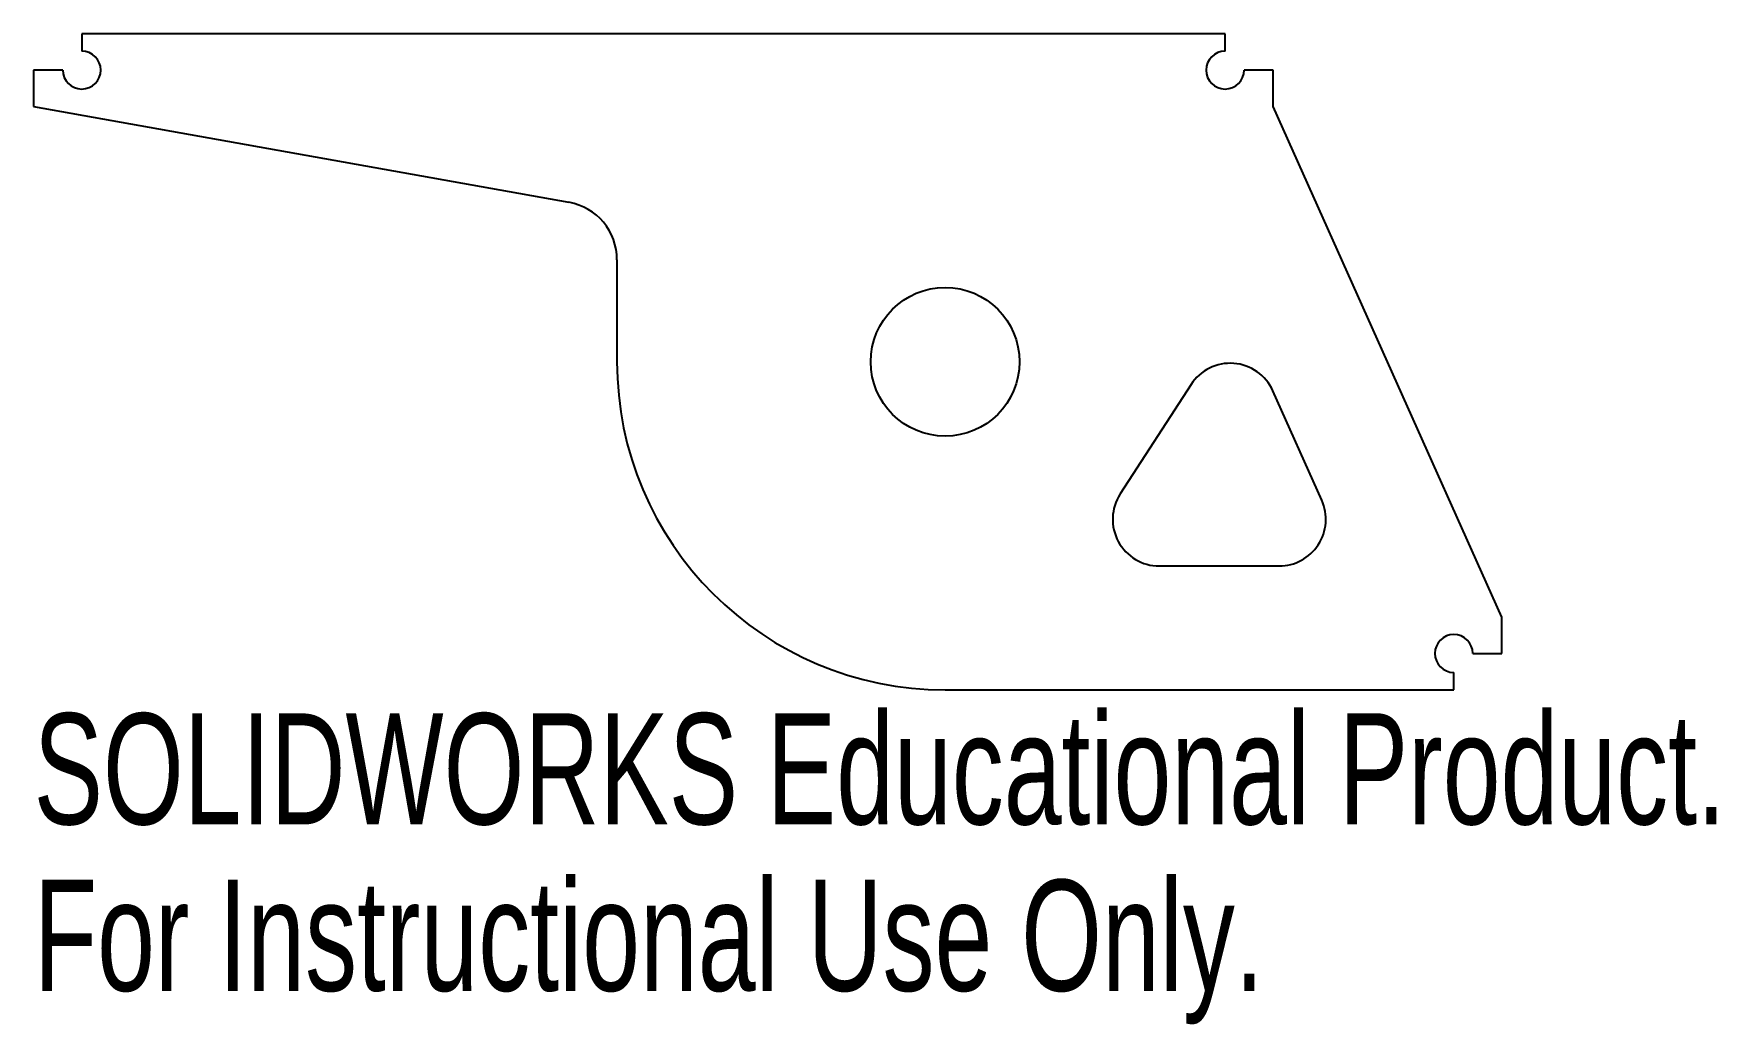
# Model space of a CAD drawing. Header units: inches. Extents: x -3.56 to -0.68, y -1.67 to 0.03.
import ezdxf

# ---------------------------------------------------------------- set-up
doc = ezdxf.new("R2010")
doc.units = ezdxf.units.IN
doc.header["$MEASUREMENT"] = 0
doc.styles.add('SLDTEXTSTYLE0', font='TXT', dxfattribs={"width": 0.7})

msp = doc.modelspace()

# ---------------------------------------------------------------- linework, layer by layer
at = {"color": 7, "linetype": 'Continuous', "lineweight": 25}
for p, q in [((-1.52, 0.0312), (-3.48, 0.0312)), ((-3.48, 0.0312), (-3.48, 0.0013)), ((-1.52, 0.0013), (-1.52, 0.0312)), ((-3.5125, -0.0312), (-3.5625, -0.0312)), ((-3.5625, -0.0312), (-3.5625, -0.0938)), ((-1.4375, -0.0312), (-1.4875, -0.0312)), ((-1.4375, -0.0938), (-1.4375, -0.0312)), ((-3.5625, -0.0938), (-2.6449, -0.2578)), ((-1.0455, -0.9688), (-1.4375, -0.0938)), ((-2.5625, -0.3563), (-2.5625, -0.5312)), ((-1.5785, -0.5703), (-1.6999, -0.7578)), ((-1.3544, -0.7685), (-1.4383, -0.5811)), ((-1.6328, -0.8812), (-1.4274, -0.8812)), ((-1.0455, -1.0312), (-1.0455, -0.9688)), ((-1.0955, -1.0312), (-1.0455, -1.0312)), ((-1.128, -1.0938), (-1.128, -1.0637)), ((-2, -1.0938), (-1.128, -1.0938))]:
    msp.add_line(p, q, dxfattribs=at)
msp.add_circle((-2, -0.5312), 0.1275, dxfattribs=at)
for centre, radius, start, end in [((-3.48, -0.0312), 0.0325, 180, 90), ((-1.52, -0.0312), 0.0325, 90, 0), ((-2.6625, -0.3563), 0.1, 0, 79.863), ((-2, -0.5312), 0.5625, 180, 270), ((-1.5113, -0.6138), 0.08, 24.1312, 147.0656), ((-1.6328, -0.8013), 0.08, 147.0656, 270), ((-1.4274, -0.8013), 0.08, 270, 24.1312), ((-1.128, -1.0312), 0.0325, 0, 270)]:
    msp.add_arc(centre, radius, start, end, dxfattribs=at)

# ---------------------------------------------------------------- texts
at = {"color": 7, "linetype": 'Continuous', "char_height": 0.1903, "attachment_point": 1, "style": 'SLDTEXTSTYLE0'}
for s, insert in [('SOLIDWORKS Educational Product.', (-3.5625, -1.1339)), ('For Instructional Use Only.', (-3.5625, -1.4193))]:
    msp.add_mtext(s, dxfattribs=dict(at, insert=insert))

doc.saveas('drawing.dxf')
